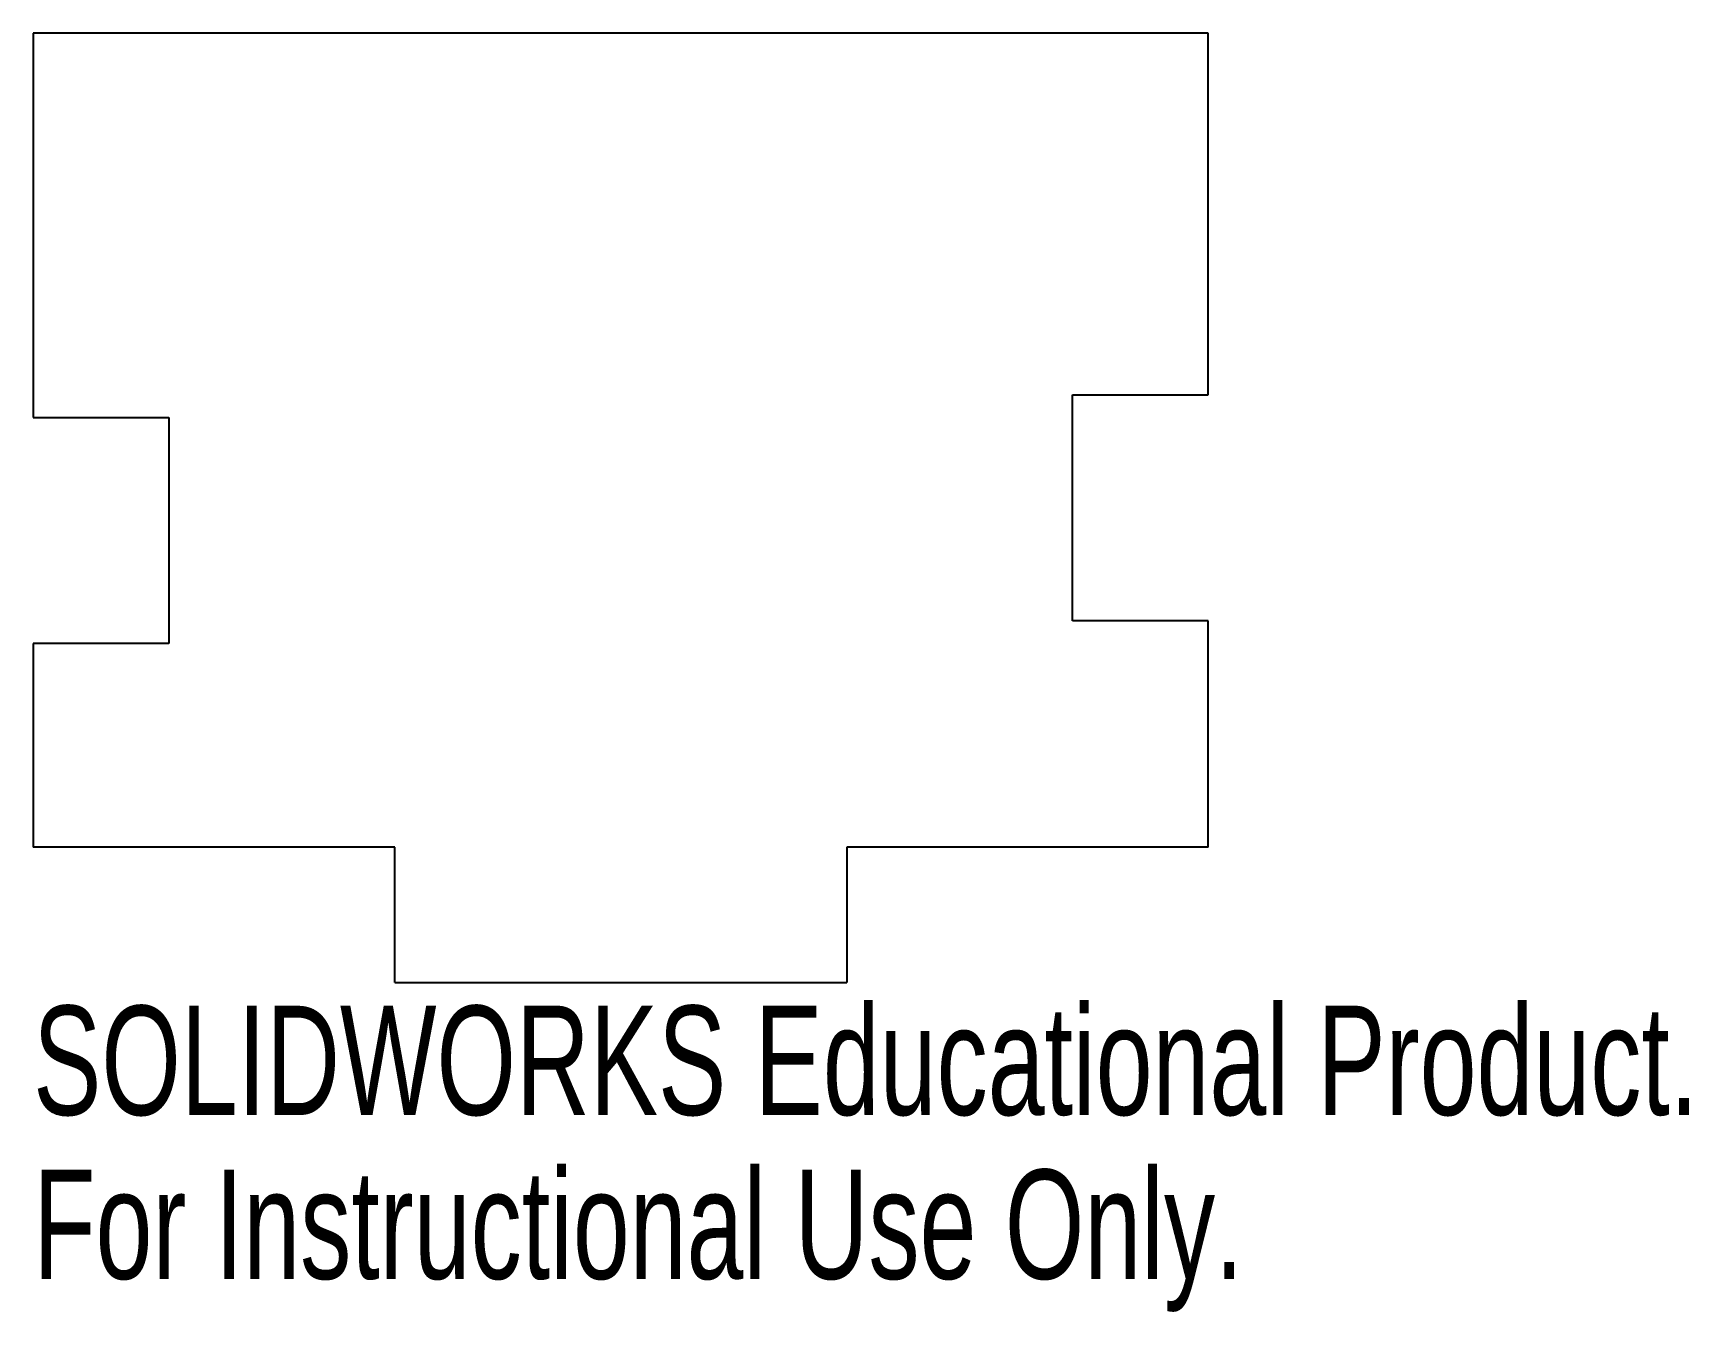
# Model space of a CAD drawing. Header units: millimetres. Extents: x -26 to 47.3, y -35.6 to 21.
import ezdxf

# ---------------------------------------------------------------- set-up
doc = ezdxf.new("R2010")
doc.units = ezdxf.units.MM
doc.styles.add('SLDTEXTSTYLE0', font='TXT', dxfattribs={"width": 0.7})

msp = doc.modelspace()

# ---------------------------------------------------------------- linework, layer by layer
at = {"color": 7, "linetype": 'Continuous', "lineweight": 25}
for p, q in [((26, 21), (-26, 21)), ((-26, 21), (-26, 4)), ((26, 5), (26, 21)), ((20, 5), (26, 5)), ((20, -5), (20, 5)), ((-26, 4), (-20, 4)), ((-20, 4), (-20, -6)), ((26, -5), (20, -5)), ((26, -15), (26, -5)), ((-20, -6), (-26, -6)), ((-26, -6), (-26, -15)), ((-10, -15), (-26, -15)), ((-10, -21), (-10, -15)), ((26, -15), (10, -15)), ((10, -15), (10, -21)), ((-10, -21), (10, -21))]:
    msp.add_line(p, q, dxfattribs=at)

# ---------------------------------------------------------------- texts
at = {"color": 7, "linetype": 'Continuous', "char_height": 4.83362, "attachment_point": 1, "style": 'SLDTEXTSTYLE0'}
for s, insert in [('SOLIDWORKS Educational Product.', (-26, -22.02)), ('For Instructional Use Only.', (-26, -29.27))]:
    msp.add_mtext(s, dxfattribs=dict(at, insert=insert))

doc.saveas('drawing.dxf')
